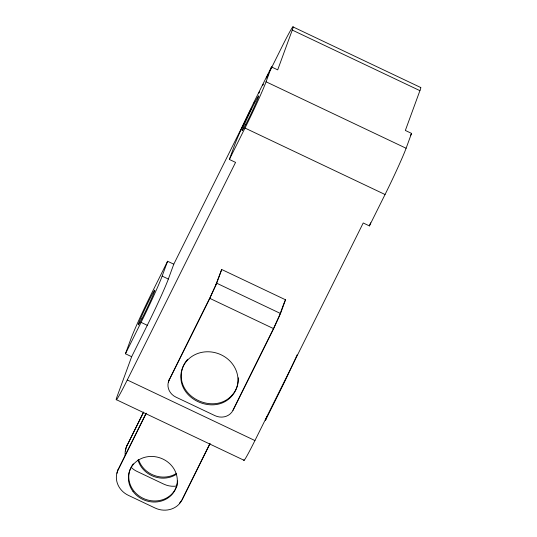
<?xml version="1.0" encoding="UTF-8"?>
<svg xmlns="http://www.w3.org/2000/svg" width="537" height="537" viewBox="0 0 537 537"><rect width="100%" height="100%" fill="white"/><g stroke="black" fill="none" stroke-linecap="round" stroke-linejoin="round"><path stroke-width="0.81" d="M131.646 356.716L125.45 353.769L130.887 338.914A38.449 1.598 -64.6 0 1 151.951 292.652L167.584 261.25L173.78 264.191L168.343 279.052A38.449 1.598 -64.6 0 1 147.279 325.308L131.646 356.716L117.086 396.514A38.449 1.598 -64.6 0 0 127.276 379.968L235.562 162.389L229.366 159.449L234.803 144.594A38.449 1.598 -64.6 0 1 255.867 98.331L271.494 66.93L277.696 69.87L292.256 30.072L419.914 90.659L405.354 130.457L411.55 133.398L406.113 148.259A38.449 1.598 -64.6 0 1 385.049 194.515L369.416 225.916L363.22 222.976L254.934 440.555A38.449 1.598 -64.6 0 1 243.865 459.873M125.45 353.769L141.077 322.368A38.449 1.598 -64.6 0 0 162.147 276.112L167.584 261.25M210.121 443.461L181.983 499.994A20.594 18.775 20.1 0 1 155.018 507.995L128.37 495.342A20.594 18.775 20.1 0 1 118.153 469.7L145.936 413.591M125.195 455.416A20.594 18.775 20.1 0 1 126.893 445.817L143.567 412.027M229.366 159.449L244.993 128.048A38.449 1.598 -64.6 0 0 266.057 81.785L271.494 66.93M169.142 380.042L209.719 298.23L216.693 283.207L221.707 269.5L285.536 299.794L280.522 313.501L273.622 328.657L232.971 410.335A13.734 12.512 20.1 0 1 214.995 415.665L175.948 397.138A13.734 12.512 20.1 0 1 169.142 380.042L209.792 298.357L216.693 283.207L280.522 313.501M215.733 285.013L221.707 269.5M181.983 499.994L209.766 443.884M232.971 410.335L273.548 328.523L279.562 315.306L284.133 302.821M266.936 416.329L265.506 420.243L281.133 388.842A38.449 1.598 -64.6 0 0 297.089 354.897M369.416 225.916L370.564 222.788M173.78 264.191L251.074 108.89M254.061 102.889L254.807 101.386M258.915 93.136L259.66 91.632M262.647 85.631L263.399 84.128M266.386 78.127L268.252 74.374M270.118 70.622L282.066 46.618A38.449 1.598 -64.6 0 1 292.256 30.072M126.893 445.817L143.554 412.349M118.153 469.7L146.292 413.168M284.422 302.036L285.536 299.794M410.436 135.639L411.55 133.398M292.88 26.85L420.545 87.437A38.449 1.598 -64.6 0 1 419.914 90.659M266.057 81.785L406.113 148.259M244.993 128.048L385.049 194.515M209.792 298.357L273.622 328.657M162.147 276.112L168.343 279.052M141.077 322.368L147.279 325.308M127.276 379.968L254.934 440.555M116.455 399.729L244.12 460.323M176.284 473.56A24.715 22.527 20.1 0 1 138.593 459.652M175.894 474.621A24.715 22.527 20.1 0 1 137.982 459.987M177.666 480.977A24.715 22.527 20.1 0 1 147.353 499.934A24.715 22.527 20.1 0 1 130.941 467.586M131.276 466.942A24.715 22.527 20.1 0 1 133.33 463.847M168.504 382.082A13.734 12.512 20.1 0 1 169.524 378.981M238.334 377.766A28.837 26.279 20.1 0 1 231.924 395.333C214.35 414.913 176.955 397.776 181.64 371.463A28.837 26.279 20.1 0 1 187.708 359.273M117.006 473.292A20.594 18.775 20.1 0 1 118.543 468.64M181.117 501.055A20.594 18.775 20.1 0 1 179.573 502.988M177.176 485.945A20.594 18.775 20.1 0 1 163.758 484.112L137.11 471.466A20.594 18.775 20.1 0 1 131.444 467.613M125.537 451.04A20.594 18.775 20.1 0 1 127.282 444.757M181.251 372.53C176.572 398.837 213.961 415.974 231.534 396.393A28.837 26.279 20.1 0 0 221.15 354.809A28.837 26.279 20.1 0 0 181.251 372.53M245.785 124.43A19.225 0.799 -64.6 0 0 258.68 96.103A19.225 0.799 -64.6 0 0 246.825 119.039A19.225 0.799 -64.6 0 0 245.785 124.43M133.001 491.429A24.715 22.527 20.1 0 0 175.169 489.825A24.715 22.527 20.1 0 0 150.407 456.463A24.715 22.527 20.1 0 0 133.001 491.429M141.869 318.75A19.225 0.799 -64.6 0 0 154.77 290.423A19.225 0.799 -64.6 0 0 142.916 313.36A19.225 0.799 -64.6 0 0 141.869 318.75"/></g></svg>
